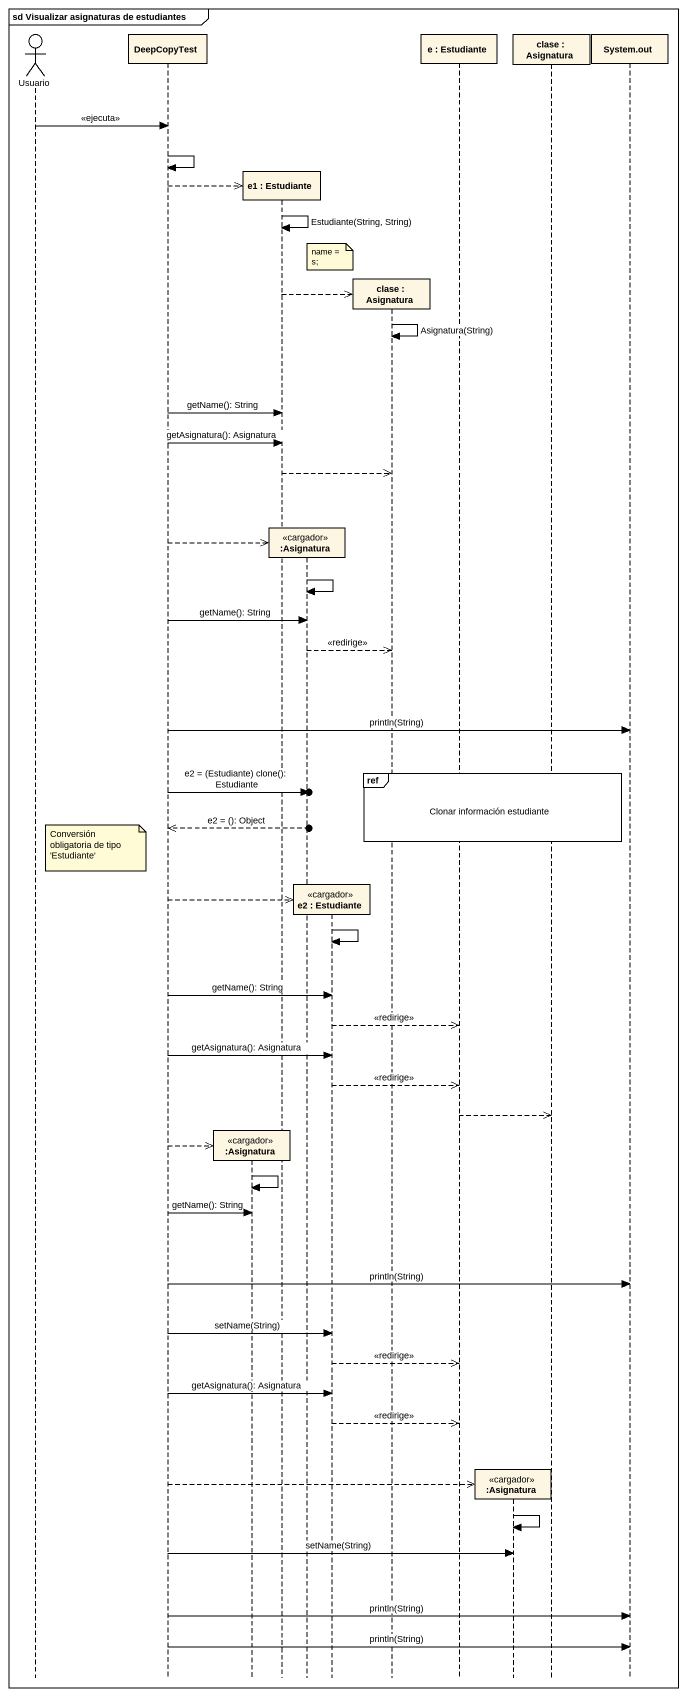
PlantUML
@startuml
mainframe sd Visualizar asignaturas de estudiantes
hide footbox
actor Usuario
participant DeepCopyTest
participant ":Asignatura" as Asignatura <<cargador>>
participant "e1 : Estudiante" as e1
participant ":Asignatura" as Asignatura_2 <<cargador>>
participant "e2 : Estudiante" as e2 <<cargador>>
participant "clase : Asignatura" as clase
participant "e : Estudiante" as e
participant ":Asignatura" as Asignatura_3 <<cargador>>
participant "clase : Asignatura" as clase_2
participant "System.out" as System_out

Usuario -> DeepCopyTest : <<ejecuta>>
DeepCopyTest -> DeepCopyTest
DeepCopyTest -->> e1 **
e1 -> e1 : Estudiante(String, String)
note over e2 : name = s;
e1 -->> clase **
clase -> clase : Asignatura(String)
DeepCopyTest -> e1 : getName(): String
DeepCopyTest -> e1 : getAsignatura(): Asignatura
e1 -->> clase
DeepCopyTest -->> Asignatura_2 **
Asignatura_2 -> Asignatura_2
DeepCopyTest -> Asignatura_2 : getName(): String
Asignatura_2 -->> clase : <<redirige>>
DeepCopyTest -> System_out : println(String)
ref over clase, e, Asignatura_3, clase_2 : Clonar información estudiante
DeepCopyTest ->o] : e2 = (Estudiante) clone(): Estudiante
DeepCopyTest <<--o] : e2 = (): Object
note right of Usuario : Conversión obligatoria de tipo 'Estudiante'
DeepCopyTest -->> e2 **
e2 -> e2
DeepCopyTest -> e2 : getName(): String
e2 -->> e : <<redirige>>
DeepCopyTest -> e2 : getAsignatura(): Asignatura
e2 -->> e : <<redirige>>
e -->> clase_2
DeepCopyTest -->> Asignatura **
Asignatura -> Asignatura
DeepCopyTest -> Asignatura : getName(): String
DeepCopyTest -> System_out : println(String)
DeepCopyTest -> e2 : setName(String)
e2 -->> e : <<redirige>>
DeepCopyTest -> e2 : getAsignatura(): Asignatura
e2 -->> e : <<redirige>>
DeepCopyTest -->> Asignatura_3 **
Asignatura_3 -> Asignatura_3
DeepCopyTest -> Asignatura_3 : setName(String)
DeepCopyTest -> System_out : println(String)
DeepCopyTest -> System_out : println(String)
@enduml
